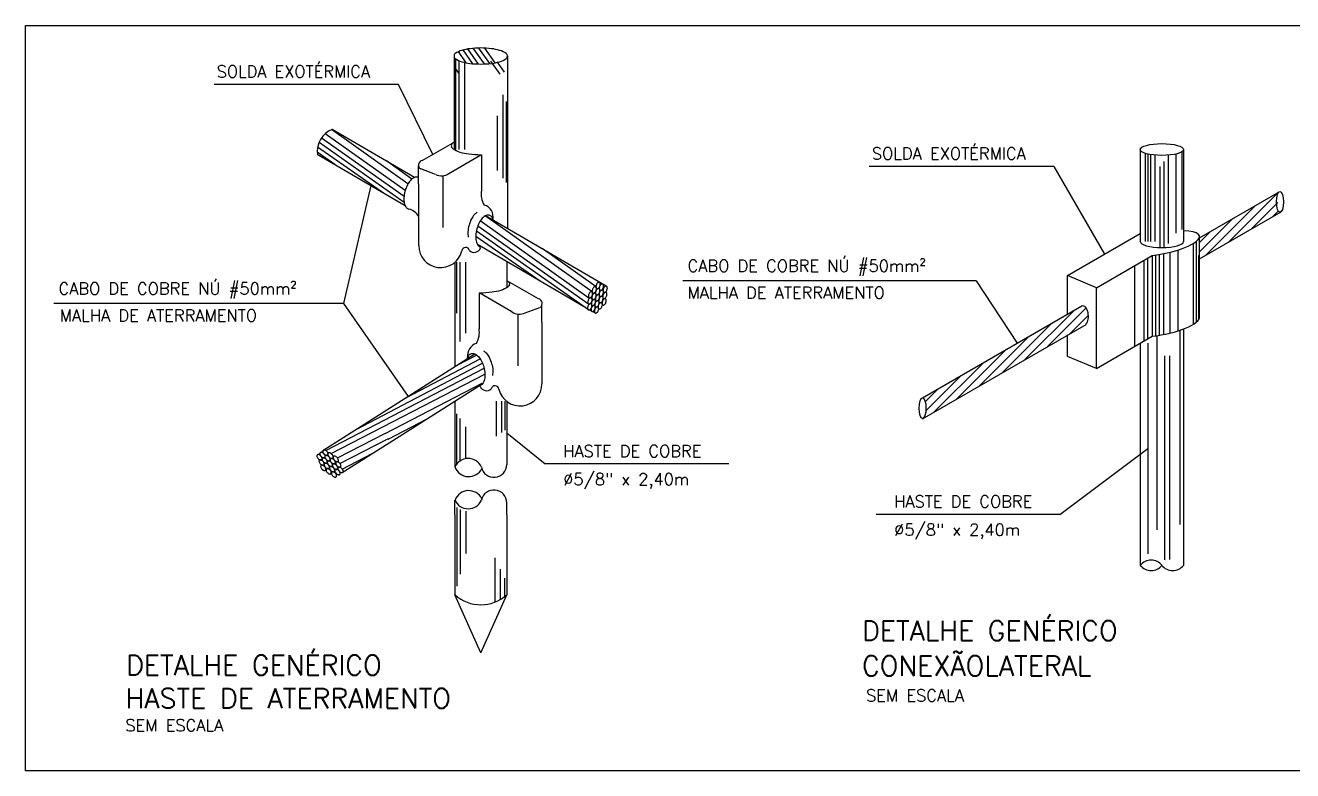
# Model space of a CAD drawing. Extents: x 0 to 11638, y -6007 to 0.
# Drawn here: x 10263.58 to 10275.56, y -3586.9 to -3579.85 of the extents above; entities that cross this region are included whole.
import ezdxf

# ---------------------------------------------------------------- set-up
doc = ezdxf.new("R2010")
doc.units = 0
doc.linetypes.add('CONTINUO', pattern=[0])
for name, color, linetype in [('ELE-FIAÇÃO1', 7, 'CONTINUOUS'), ('ELE-HASTE COBREADA', 36, 'CONTINUOUS'), ('ELE-MALHA TERRA', 160, 'CONTINUOUS'), ('ELE-SOLDA EXOTÉRMICA', 10, 'CONTINUOUS'), ('ELE-TEXTOS', 7, 'CONTINUOUS')]:
    doc.layers.add(name, color=color, linetype=linetype)
doc.styles.add('ROMANS', font='romans.shx', dxfattribs={"height": 0.3})

msp = doc.modelspace()

# ---------------------------------------------------------------- linework, layer by layer
at = {"layer": 'ELE-FIAÇÃO1', "linetype": 'CONTINUO'}
for p, q in [((10267.106, -3580.413), (10265.361, -3580.413)), ((10267.431, -3581.074), (10267.106, -3580.413)), ((10273.302, -3581.189), (10271.557, -3581.189)), ((10273.302, -3581.189), (10273.781, -3582.019)), ((10266.842, -3581.369), (10266.584, -3582.485)), ((10272.567, -3582.269), (10269.795, -3582.269)), ((10272.567, -3582.269), (10272.957, -3582.859)), ((10266.584, -3582.485), (10263.845, -3582.485)), ((10266.584, -3582.485), (10267.195, -3583.364)), ((10268.128, -3583.709), (10268.492, -3584.003)), ((10273.359, -3584.48), (10274.193, -3583.857)), ((10270.229, -3584.003), (10268.492, -3584.003)), ((10273.359, -3584.48), (10271.622, -3584.48))]:
    msp.add_line(p, q, dxfattribs=at)
msp.add_lwpolyline([(10263.576, -3579.853), (10285.591, -3579.853), (10285.591, -3586.905), (10263.576, -3586.905)], close=True, dxfattribs=at)
at = {"layer": 'ELE-HASTE COBREADA'}
for p, q in [((10267.807, -3580.216), (10267.715, -3580.086)), ((10267.863, -3580.219), (10267.762, -3580.076)), ((10267.918, -3580.218), (10267.812, -3580.07)), ((10267.969, -3580.214), (10267.865, -3580.068)), ((10268.019, -3580.207), (10267.92, -3580.068)), ((10267.63, -3580.148), (10267.63, -3581.027)), ((10267.643, -3580.167), (10267.643, -3581.027)), ((10267.746, -3580.207), (10267.672, -3580.102)), ((10267.674, -3580.185), (10267.674, -3581.027)), ((10267.728, -3580.203), (10267.728, -3581.027)), ((10268.065, -3580.314), (10267.977, -3580.191)), ((10268.106, -3580.296), (10268.04, -3580.202)), ((10268.135, -3580.143), (10268.135, -3581.774)), ((10267.677, -3580.305), (10267.635, -3580.246)), ((10268.091, -3580.512), (10268.091, -3581.299)), ((10268.122, -3580.574), (10268.122, -3581.341)), ((10268.037, -3580.708), (10268.037, -3581.225)), ((10274.12, -3581.028), (10274.12, -3581.899)), ((10274.515, -3581.049), (10274.515, -3581.786)), ((10274.53, -3581.028), (10274.53, -3581.899)), ((10274.167, -3581.064), (10274.167, -3581.899)), ((10274.192, -3581.071), (10274.192, -3581.899)), ((10274.217, -3581.076), (10274.217, -3581.899)), ((10274.259, -3581.081), (10274.259, -3581.899)), ((10274.343, -3581.142), (10274.343, -3581.955)), ((10274.385, -3581.082), (10274.385, -3581.916)), ((10274.456, -3581.071), (10274.456, -3581.82)), ((10274.305, -3581.188), (10274.305, -3581.955)), ((10267.639, -3582.093), (10267.639, -3582.577)), ((10267.653, -3582.093), (10267.653, -3582.577)), ((10267.684, -3582.093), (10267.684, -3582.843)), ((10267.737, -3582.093), (10267.737, -3582.764)), ((10268.128, -3582.088), (10268.128, -3582.336)), ((10267.639, -3582.36), (10267.639, -3583.082)), ((10274.53, -3582.726), (10274.53, -3584.962)), ((10274.277, -3582.789), (10274.277, -3584.625)), ((10274.494, -3582.739), (10274.494, -3584.577)), ((10274.12, -3582.86), (10274.12, -3584.962)), ((10274.193, -3582.86), (10274.193, -3584.854)), ((10274.349, -3582.981), (10274.349, -3584.909)), ((10274.397, -3582.981), (10274.397, -3584.906)), ((10267.639, -3583.407), (10267.639, -3584.034)), ((10268.03, -3583.41), (10268.03, -3583.74)), ((10268.079, -3583.41), (10268.079, -3583.704)), ((10268.11, -3583.41), (10268.11, -3583.682)), ((10268.128, -3583.41), (10268.128, -3584.008)), ((10267.653, -3583.529), (10267.653, -3584.01)), ((10267.684, -3583.574), (10267.684, -3583.978)), ((10267.737, -3583.652), (10267.737, -3583.954)), ((10267.639, -3584.485), (10267.639, -3584.345)), ((10268.128, -3584.485), (10268.128, -3584.37)), ((10267.639, -3584.485), (10267.639, -3585.24)), ((10267.657, -3584.415), (10267.657, -3585.159)), ((10267.688, -3584.434), (10267.688, -3585.045)), ((10267.742, -3584.449), (10267.742, -3584.849)), ((10268.128, -3584.485), (10268.128, -3585.24)), ((10268.017, -3584.892), (10268.017, -3585.309)), ((10268.066, -3584.997), (10268.066, -3585.286)), ((10268.106, -3585.083), (10268.106, -3585.259)), ((10267.884, -3585.79), (10267.639, -3585.24)), ((10267.884, -3585.79), (10268.128, -3585.24))]:
    msp.add_line(p, q, dxfattribs=at)
msp.add_lwpolyline([(10267.63, -3580.143, 0.240474), (10267.641, -3580.166, 0.084039), (10267.704, -3580.197, 0.041981), (10267.779, -3580.213, 0.030917), (10267.882, -3580.219, 0.030917), (10267.986, -3580.213, 0.041981), (10268.061, -3580.197, 0.084039), (10268.124, -3580.166, 0.240474), (10268.135, -3580.143, 0.240474), (10268.124, -3580.12, 0.084039), (10268.061, -3580.09, 0.041981), (10267.986, -3580.074, 0.030917), (10267.882, -3580.067, 0.030917), (10267.779, -3580.074, 0.041981), (10267.704, -3580.09, 0.084039), (10267.641, -3580.12, 0.240474)], format="xyb", close=True, dxfattribs=at)
for centre, radius, start, end in [((10267.764, -3584.087), 0.136, 23.3038, 156.9338), ((10267.769, -3583.985), 0.138, 200.5485, 333.744), ((10268.007, -3584.008), 0.121, 191.9703, 0), ((10267.769, -3584.393), 0.138, 26.256, 159.4515), ((10268.007, -3584.37), 0.121, 0, 168.0297), ((10267.764, -3584.291), 0.136, 203.0662, 336.6962), ((10274.223, -3585.042), 0.13, 38.1125, 141.8875), ((10274.223, -3584.882), 0.13, 218.1125, 321.8875), ((10274.427, -3584.882), 0.13, 218.1125, 321.8875), ((10267.884, -3584.974), 0.361, 227.4191, 312.5809)]:
    msp.add_arc(centre, radius, start, end, dxfattribs=at)
msp.add_ellipse((10274.325, -3581.028), major_axis=(-0.205, 0), ratio=0.27188, dxfattribs=at)
msp.add_ellipse((10274.325, -3581.899), major_axis=(0.205, 0), ratio=0.27188, start_param=3.141593, end_param=6.283185, dxfattribs=at)
at = {"layer": 'ELE-MALHA TERRA'}
for p, q in [((10267.157, -3581.471), (10266.376, -3580.92)), ((10267.168, -3581.417), (10266.411, -3580.879)), ((10267.194, -3581.353), (10266.471, -3580.839)), ((10267.256, -3581.293), (10266.476, -3580.837)), ((10266.974, -3581.446), (10266.34, -3581.007)), ((10267.159, -3581.528), (10266.353, -3580.962)), ((10266.502, -3581.169), (10266.336, -3581.053)), ((10267.169, -3581.561), (10266.337, -3581.074)), ((10267.232, -3581.307), (10266.992, -3581.136)), ((10274.68, -3581.864), (10275.441, -3581.425)), ((10274.955, -3581.904), (10275.424, -3581.435)), ((10275.169, -3581.781), (10275.42, -3581.529)), ((10274.68, -3582.062), (10275.453, -3581.617)), ((10274.741, -3582.028), (10275.21, -3581.559)), ((10275.371, -3581.664), (10275.424, -3581.61)), ((10268.901, -3582.491), (10267.854, -3581.753)), ((10268.906, -3582.434), (10267.878, -3581.703)), ((10268.938, -3582.374), (10267.926, -3581.655)), ((10269.069, -3582.32), (10267.929, -3581.654)), ((10274.68, -3581.997), (10274.996, -3581.682)), ((10268.445, -3582.273), (10267.835, -3581.851)), ((10268.901, -3582.546), (10267.841, -3581.801)), ((10274.68, -3581.907), (10274.781, -3581.806)), ((10268.855, -3582.514), (10267.853, -3581.927)), ((10268.973, -3582.327), (10268.463, -3581.964)), ((10268.933, -3582.561), (10268.911, -3582.545)), ((10268.966, -3582.575), (10268.944, -3582.56)), ((10272.061, -3583.376), (10273.569, -3582.506)), ((10273.028, -3583.016), (10273.497, -3582.547)), ((10273.242, -3582.893), (10273.607, -3582.528)), ((10273.456, -3582.769), (10273.63, -3582.596)), ((10272.061, -3583.575), (10273.608, -3582.682)), ((10272.814, -3583.14), (10273.283, -3582.671)), ((10272.6, -3583.264), (10273.069, -3582.795)), ((10266.785, -3583.624), (10267.828, -3582.962)), ((10272.386, -3583.387), (10272.855, -3582.918)), ((10266.703, -3583.676), (10267.899, -3583.049)), ((10267.179, -3583.374), (10267.877, -3583.008)), ((10267.659, -3583.069), (10267.844, -3582.972)), ((10272.172, -3583.511), (10272.641, -3583.042)), ((10266.417, -3583.876), (10267.914, -3583.095)), ((10266.467, -3583.904), (10267.922, -3583.152)), ((10272.093, -3583.499), (10272.427, -3583.165)), ((10266.98, -3583.715), (10267.896, -3583.24)), ((10267.016, -3583.803), (10267.896, -3583.244)), ((10272.087, -3583.415), (10272.213, -3583.289)), ((10266.389, -3583.875), (10266.785, -3583.624)), ((10267.007, -3583.767), (10267.376, -3583.577)), ((10266.527, -3583.946), (10266.983, -3583.71)), ((10266.551, -3583.998), (10267.009, -3583.761)), ((10266.573, -3584.085), (10267.016, -3583.803)), ((10266.342, -3583.914), (10266.361, -3583.905)), ((10266.368, -3583.894), (10266.39, -3583.883)), ((10266.573, -3584.051), (10266.856, -3583.905))]:
    msp.add_line(p, q, dxfattribs=at)
for points in [[(10268.945, -3582.386, 0.159598), (10268.952, -3582.386, 0.106362), (10268.96, -3582.382, 0.07117), (10268.967, -3582.374, 0.057485), (10268.973, -3582.363, 0.057485), (10268.976, -3582.35, 0.07117), (10268.976, -3582.34, 0.106362), (10268.973, -3582.331, 0.159598), (10268.968, -3582.327, 0.159598), (10268.961, -3582.327, 0.106362), (10268.953, -3582.331, 0.07117), (10268.946, -3582.339, 0.057485), (10268.94, -3582.35, 0.057485), (10268.937, -3582.363, 0.07117), (10268.937, -3582.373, 0.106362), (10268.94, -3582.382, 0.159598)], [(10268.978, -3582.403, 0.159598), (10268.984, -3582.403, 0.106362), (10268.993, -3582.399, 0.07117), (10269, -3582.391, 0.057485), (10269.006, -3582.38, 0.057485), (10269.009, -3582.367, 0.07117), (10269.009, -3582.357, 0.106362), (10269.005, -3582.348, 0.159598), (10269, -3582.344, 0.159598), (10268.994, -3582.344, 0.106362), (10268.985, -3582.348, 0.07117), (10268.978, -3582.356, 0.057485), (10268.972, -3582.367, 0.057485), (10268.969, -3582.38, 0.07117), (10268.969, -3582.39, 0.106362), (10268.973, -3582.399, 0.159598)], [(10268.981, -3582.344, 0.159598), (10268.988, -3582.344, 0.106362), (10268.996, -3582.34, 0.07117), (10269.003, -3582.332, 0.057485), (10269.009, -3582.321, 0.057485), (10269.012, -3582.309, 0.07117), (10269.012, -3582.298, 0.106362), (10269.009, -3582.289, 0.159598), (10269.003, -3582.285, 0.159598), (10268.997, -3582.285, 0.106362), (10268.988, -3582.289, 0.07117), (10268.982, -3582.297, 0.057485), (10268.976, -3582.308, 0.057485), (10268.973, -3582.321, 0.07117), (10268.973, -3582.331, 0.106362), (10268.976, -3582.34, 0.159598)], [(10269.012, -3582.417, 0.159598), (10269.018, -3582.418, 0.106362), (10269.027, -3582.413, 0.07117), (10269.034, -3582.406, 0.057485), (10269.04, -3582.394, 0.057485), (10269.043, -3582.382, 0.07117), (10269.043, -3582.372, 0.106362), (10269.039, -3582.363, 0.159598), (10269.034, -3582.359, 0.159598), (10269.028, -3582.358, 0.106362), (10269.019, -3582.363, 0.07117), (10269.012, -3582.37, 0.057485), (10269.006, -3582.382, 0.057485), (10269.003, -3582.394, 0.07117), (10269.003, -3582.404, 0.106362), (10269.007, -3582.413, 0.159598)], [(10269.013, -3582.359, 0.159598), (10269.019, -3582.36, 0.106362), (10269.028, -3582.355, 0.07117), (10269.035, -3582.348, 0.057485), (10269.041, -3582.336, 0.057485), (10269.044, -3582.324, 0.07117), (10269.044, -3582.314, 0.106362), (10269.04, -3582.305, 0.159598), (10269.035, -3582.301, 0.159598), (10269.029, -3582.3, 0.106362), (10269.02, -3582.305, 0.07117), (10269.013, -3582.312, 0.057485), (10269.007, -3582.324, 0.057485), (10269.004, -3582.336, 0.07117), (10269.004, -3582.346, 0.106362), (10269.008, -3582.355, 0.159598)], [(10269.049, -3582.379, 0.159598), (10269.055, -3582.379, 0.106362), (10269.064, -3582.375, 0.07117), (10269.071, -3582.367, 0.057485), (10269.076, -3582.356, 0.057485), (10269.08, -3582.344, 0.07117), (10269.079, -3582.333, 0.106362), (10269.076, -3582.324, 0.159598), (10269.071, -3582.32, 0.159598), (10269.064, -3582.32, 0.106362), (10269.056, -3582.324, 0.07117), (10269.049, -3582.332, 0.057485), (10269.043, -3582.343, 0.057485), (10269.04, -3582.356, 0.07117), (10269.04, -3582.366, 0.106362), (10269.044, -3582.375, 0.159598)], [(10268.902, -3582.545, 0.159598), (10268.908, -3582.546, 0.106362), (10268.917, -3582.541, 0.07117), (10268.924, -3582.534, 0.057485), (10268.93, -3582.522, 0.057485), (10268.933, -3582.51, 0.07117), (10268.933, -3582.5, 0.106362), (10268.929, -3582.491, 0.159598), (10268.924, -3582.487, 0.159598), (10268.918, -3582.486, 0.106362), (10268.909, -3582.491, 0.07117), (10268.902, -3582.498, 0.057485), (10268.896, -3582.51, 0.057485), (10268.893, -3582.522, 0.07117), (10268.893, -3582.532, 0.106362), (10268.897, -3582.541, 0.159598)], [(10268.904, -3582.49, 0.159598), (10268.911, -3582.49, 0.106362), (10268.919, -3582.486, 0.07117), (10268.926, -3582.478, 0.057485), (10268.932, -3582.467, 0.057485), (10268.935, -3582.455, 0.07117), (10268.935, -3582.444, 0.106362), (10268.932, -3582.435, 0.159598), (10268.927, -3582.431, 0.159598), (10268.92, -3582.431, 0.106362), (10268.912, -3582.435, 0.07117), (10268.905, -3582.443, 0.057485), (10268.899, -3582.454, 0.057485), (10268.896, -3582.467, 0.07117), (10268.896, -3582.477, 0.106362), (10268.899, -3582.486, 0.159598)], [(10268.909, -3582.432, 0.159598), (10268.916, -3582.432, 0.106362), (10268.924, -3582.428, 0.07117), (10268.931, -3582.42, 0.057485), (10268.937, -3582.409, 0.057485), (10268.94, -3582.396, 0.07117), (10268.94, -3582.386, 0.106362), (10268.937, -3582.377, 0.159598), (10268.932, -3582.373, 0.159598), (10268.925, -3582.373, 0.106362), (10268.917, -3582.377, 0.07117), (10268.91, -3582.385, 0.057485), (10268.904, -3582.396, 0.057485), (10268.901, -3582.408, 0.07117), (10268.901, -3582.419, 0.106362), (10268.904, -3582.428, 0.159598)], [(10268.938, -3582.505, 0.159598), (10268.944, -3582.506, 0.106362), (10268.953, -3582.501, 0.07117), (10268.96, -3582.494, 0.057485), (10268.965, -3582.482, 0.057485), (10268.968, -3582.47, 0.07117), (10268.968, -3582.46, 0.106362), (10268.965, -3582.451, 0.159598), (10268.96, -3582.447, 0.159598), (10268.953, -3582.446, 0.106362), (10268.945, -3582.451, 0.07117), (10268.938, -3582.458, 0.057485), (10268.932, -3582.47, 0.057485), (10268.929, -3582.482, 0.07117), (10268.929, -3582.492, 0.106362), (10268.933, -3582.501, 0.159598)], [(10268.942, -3582.447, 0.159598), (10268.949, -3582.448, 0.106362), (10268.957, -3582.443, 0.07117), (10268.964, -3582.436, 0.057485), (10268.97, -3582.424, 0.057485), (10268.973, -3582.412, 0.07117), (10268.973, -3582.402, 0.106362), (10268.97, -3582.393, 0.159598), (10268.965, -3582.389, 0.159598), (10268.958, -3582.388, 0.106362), (10268.95, -3582.393, 0.07117), (10268.943, -3582.4, 0.057485), (10268.937, -3582.412, 0.057485), (10268.934, -3582.424, 0.07117), (10268.934, -3582.434, 0.106362), (10268.937, -3582.443, 0.159598)], [(10268.971, -3582.518, 0.159598), (10268.977, -3582.518, 0.106362), (10268.986, -3582.514, 0.07117), (10268.993, -3582.506, 0.057485), (10268.999, -3582.495, 0.057485), (10269.002, -3582.483, 0.07117), (10269.002, -3582.472, 0.106362), (10268.998, -3582.463, 0.159598), (10268.993, -3582.459, 0.159598), (10268.987, -3582.459, 0.106362), (10268.978, -3582.463, 0.07117), (10268.971, -3582.471, 0.057485), (10268.965, -3582.482, 0.057485), (10268.962, -3582.495, 0.07117), (10268.962, -3582.505, 0.106362), (10268.966, -3582.514, 0.159598)], [(10268.976, -3582.46, 0.159598), (10268.982, -3582.461, 0.106362), (10268.991, -3582.456, 0.07117), (10268.998, -3582.449, 0.057485), (10269.003, -3582.437, 0.057485), (10269.007, -3582.425, 0.07117), (10269.006, -3582.415, 0.106362), (10269.003, -3582.406, 0.159598), (10268.998, -3582.402, 0.159598), (10268.991, -3582.401, 0.106362), (10268.983, -3582.406, 0.07117), (10268.976, -3582.413, 0.057485), (10268.97, -3582.425, 0.057485), (10268.967, -3582.437, 0.07117), (10268.967, -3582.447, 0.106362), (10268.971, -3582.456, 0.159598)], [(10269.002, -3582.536, 0.159598), (10269.008, -3582.536, 0.106362), (10269.017, -3582.532, 0.07117), (10269.024, -3582.524, 0.057485), (10269.029, -3582.513, 0.057485), (10269.033, -3582.501, 0.07117), (10269.032, -3582.49, 0.106362), (10269.029, -3582.481, 0.159598), (10269.024, -3582.477, 0.159598), (10269.017, -3582.477, 0.106362), (10269.009, -3582.481, 0.07117), (10269.002, -3582.489, 0.057485), (10268.996, -3582.5, 0.057485), (10268.993, -3582.513, 0.07117), (10268.993, -3582.523, 0.106362), (10268.997, -3582.532, 0.159598)], [(10269.008, -3582.477, 0.159598), (10269.015, -3582.477, 0.106362), (10269.023, -3582.473, 0.07117), (10269.03, -3582.465, 0.057485), (10269.036, -3582.454, 0.057485), (10269.039, -3582.441, 0.07117), (10269.039, -3582.431, 0.106362), (10269.036, -3582.422, 0.159598), (10269.031, -3582.418, 0.159598), (10269.024, -3582.418, 0.106362), (10269.016, -3582.422, 0.07117), (10269.009, -3582.43, 0.057485), (10269.003, -3582.441, 0.057485), (10269, -3582.453, 0.07117), (10269, -3582.464, 0.106362), (10269.003, -3582.473, 0.159598)], [(10269.039, -3582.499, 0.159598), (10269.046, -3582.499, 0.106362), (10269.054, -3582.494, 0.07117), (10269.061, -3582.487, 0.057485), (10269.067, -3582.475, 0.057485), (10269.07, -3582.463, 0.07117), (10269.07, -3582.453, 0.106362), (10269.067, -3582.444, 0.159598), (10269.062, -3582.44, 0.159598), (10269.055, -3582.439, 0.106362), (10269.047, -3582.444, 0.07117), (10269.04, -3582.451, 0.057485), (10269.034, -3582.463, 0.057485), (10269.031, -3582.475, 0.07117), (10269.031, -3582.485, 0.106362), (10269.034, -3582.494, 0.159598)], [(10269.045, -3582.438, 0.159598), (10269.052, -3582.438, 0.106362), (10269.06, -3582.434, 0.07117), (10269.067, -3582.426, 0.057485), (10269.073, -3582.415, 0.057485), (10269.076, -3582.402, 0.07117), (10269.076, -3582.392, 0.106362), (10269.073, -3582.383, 0.159598), (10269.068, -3582.379, 0.159598), (10269.061, -3582.379, 0.106362), (10269.053, -3582.383, 0.07117), (10269.046, -3582.391, 0.057485), (10269.04, -3582.402, 0.057485), (10269.037, -3582.415, 0.07117), (10269.037, -3582.425, 0.106362), (10269.04, -3582.434, 0.159598)], [(10268.935, -3582.561, 0.159598), (10268.942, -3582.561, 0.106362), (10268.95, -3582.557, 0.07117), (10268.957, -3582.549, 0.057485), (10268.963, -3582.538, 0.057485), (10268.966, -3582.525, 0.07117), (10268.966, -3582.515, 0.106362), (10268.962, -3582.506, 0.159598), (10268.957, -3582.502, 0.159598), (10268.951, -3582.502, 0.106362), (10268.942, -3582.506, 0.07117), (10268.935, -3582.514, 0.057485), (10268.93, -3582.525, 0.057485), (10268.927, -3582.537, 0.07117), (10268.927, -3582.548, 0.106362), (10268.93, -3582.557, 0.159598)], [(10268.967, -3582.575, 0.159598), (10268.973, -3582.576, 0.106362), (10268.982, -3582.571, 0.07117), (10268.989, -3582.563, 0.057485), (10268.994, -3582.552, 0.057485), (10268.998, -3582.54, 0.07117), (10268.997, -3582.53, 0.106362), (10268.994, -3582.521, 0.159598), (10268.989, -3582.516, 0.159598), (10268.982, -3582.516, 0.106362), (10268.974, -3582.521, 0.07117), (10268.967, -3582.528, 0.057485), (10268.961, -3582.54, 0.057485), (10268.958, -3582.552, 0.07117), (10268.958, -3582.562, 0.106362), (10268.962, -3582.571, 0.159598)], [(10266.337, -3583.917, 0.159598), (10266.334, -3583.922, 0.106362), (10266.334, -3583.932, 0.07117), (10266.338, -3583.942, 0.057485), (10266.345, -3583.952, 0.057485), (10266.355, -3583.96, 0.07117), (10266.364, -3583.965, 0.106362), (10266.373, -3583.966, 0.159598), (10266.379, -3583.963, 0.159598), (10266.382, -3583.958, 0.106362), (10266.382, -3583.948, 0.07117), (10266.379, -3583.939, 0.057485), (10266.371, -3583.928, 0.057485), (10266.362, -3583.92, 0.07117), (10266.353, -3583.915, 0.106362), (10266.343, -3583.914, 0.159598)], [(10266.365, -3583.896, 0.159598), (10266.361, -3583.901, 0.106362), (10266.361, -3583.911, 0.07117), (10266.365, -3583.92, 0.057485), (10266.372, -3583.931, 0.057485), (10266.382, -3583.939, 0.07117), (10266.391, -3583.944, 0.106362), (10266.401, -3583.945, 0.159598), (10266.406, -3583.942, 0.159598), (10266.41, -3583.936, 0.106362), (10266.41, -3583.927, 0.07117), (10266.406, -3583.917, 0.057485), (10266.399, -3583.907, 0.057485), (10266.389, -3583.899, 0.07117), (10266.38, -3583.894, 0.106362), (10266.371, -3583.893, 0.159598)], [(10266.393, -3583.873, 0.159598), (10266.39, -3583.879, 0.106362), (10266.39, -3583.888, 0.07117), (10266.394, -3583.898, 0.057485), (10266.401, -3583.908, 0.057485), (10266.411, -3583.917, 0.07117), (10266.42, -3583.921, 0.106362), (10266.429, -3583.922, 0.159598), (10266.435, -3583.92, 0.159598), (10266.438, -3583.914, 0.106362), (10266.438, -3583.904, 0.07117), (10266.435, -3583.895, 0.057485), (10266.427, -3583.884, 0.057485), (10266.418, -3583.876, 0.07117), (10266.409, -3583.872, 0.106362), (10266.399, -3583.87, 0.159598)], [(10266.413, -3583.923, 0.159598), (10266.409, -3583.929, 0.106362), (10266.409, -3583.938, 0.07117), (10266.413, -3583.948, 0.057485), (10266.42, -3583.958, 0.057485), (10266.43, -3583.967, 0.07117), (10266.439, -3583.971, 0.106362), (10266.448, -3583.972, 0.159598), (10266.454, -3583.97, 0.159598), (10266.458, -3583.964, 0.106362), (10266.458, -3583.954, 0.07117), (10266.454, -3583.945, 0.057485), (10266.447, -3583.934, 0.057485), (10266.437, -3583.926, 0.07117), (10266.428, -3583.922, 0.106362), (10266.418, -3583.92, 0.159598)], [(10266.441, -3583.901, 0.159598), (10266.438, -3583.906, 0.106362), (10266.438, -3583.916, 0.07117), (10266.442, -3583.925, 0.057485), (10266.449, -3583.936, 0.057485), (10266.459, -3583.944, 0.07117), (10266.468, -3583.949, 0.106362), (10266.477, -3583.95, 0.159598), (10266.483, -3583.947, 0.159598), (10266.486, -3583.941, 0.106362), (10266.486, -3583.932, 0.07117), (10266.483, -3583.922, 0.057485), (10266.475, -3583.912, 0.057485), (10266.466, -3583.904, 0.07117), (10266.457, -3583.899, 0.106362), (10266.447, -3583.898, 0.159598)], [(10266.356, -3583.966, 0.159598), (10266.353, -3583.971, 0.106362), (10266.353, -3583.981, 0.07117), (10266.357, -3583.99, 0.057485), (10266.364, -3584.001, 0.057485), (10266.373, -3584.009, 0.07117), (10266.383, -3584.014, 0.106362), (10266.392, -3584.015, 0.159598), (10266.398, -3584.012, 0.159598), (10266.401, -3584.007, 0.106362), (10266.401, -3583.997, 0.07117), (10266.398, -3583.987, 0.057485), (10266.39, -3583.977, 0.057485), (10266.381, -3583.969, 0.07117), (10266.372, -3583.964, 0.106362), (10266.362, -3583.963, 0.159598)], [(10266.372, -3584.016, 0.159598), (10266.369, -3584.022, 0.106362), (10266.369, -3584.031, 0.07117), (10266.373, -3584.041, 0.057485), (10266.38, -3584.051, 0.057485), (10266.39, -3584.06, 0.07117), (10266.399, -3584.064, 0.106362), (10266.408, -3584.065, 0.159598), (10266.414, -3584.063, 0.159598), (10266.417, -3584.057, 0.106362), (10266.417, -3584.047, 0.07117), (10266.414, -3584.038, 0.057485), (10266.406, -3584.028, 0.057485), (10266.397, -3584.019, 0.07117), (10266.388, -3584.015, 0.106362), (10266.378, -3584.013, 0.159598)], [(10266.386, -3583.947, 0.159598), (10266.383, -3583.952, 0.106362), (10266.383, -3583.962, 0.07117), (10266.386, -3583.971, 0.057485), (10266.394, -3583.982, 0.057485), (10266.403, -3583.99, 0.07117), (10266.412, -3583.995, 0.106362), (10266.422, -3583.996, 0.159598), (10266.428, -3583.993, 0.159598), (10266.431, -3583.988, 0.106362), (10266.431, -3583.978, 0.07117), (10266.427, -3583.968, 0.057485), (10266.42, -3583.958, 0.057485), (10266.411, -3583.95, 0.07117), (10266.401, -3583.945, 0.106362), (10266.392, -3583.944, 0.159598)], [(10266.406, -3583.999, 0.159598), (10266.402, -3584.004, 0.106362), (10266.402, -3584.014, 0.07117), (10266.406, -3584.023, 0.057485), (10266.413, -3584.034, 0.057485), (10266.423, -3584.042, 0.07117), (10266.432, -3584.047, 0.106362), (10266.442, -3584.048, 0.159598), (10266.447, -3584.045, 0.159598), (10266.451, -3584.04, 0.106362), (10266.451, -3584.03, 0.07117), (10266.447, -3584.02, 0.057485), (10266.44, -3584.01, 0.057485), (10266.43, -3584.002, 0.07117), (10266.421, -3583.997, 0.106362), (10266.411, -3583.996, 0.159598)], [(10266.423, -3584.049, 0.159598), (10266.42, -3584.055, 0.106362), (10266.42, -3584.064, 0.07117), (10266.424, -3584.074, 0.057485), (10266.431, -3584.084, 0.057485), (10266.44, -3584.092, 0.07117), (10266.45, -3584.097, 0.106362), (10266.459, -3584.098, 0.159598), (10266.465, -3584.095, 0.159598), (10266.468, -3584.09, 0.106362), (10266.468, -3584.08, 0.07117), (10266.465, -3584.071, 0.057485), (10266.457, -3584.06, 0.057485), (10266.448, -3584.052, 0.07117), (10266.439, -3584.047, 0.106362), (10266.429, -3584.046, 0.159598)], [(10266.435, -3583.977, 0.159598), (10266.432, -3583.983, 0.106362), (10266.432, -3583.992, 0.07117), (10266.435, -3584.002, 0.057485), (10266.443, -3584.012, 0.057485), (10266.452, -3584.021, 0.07117), (10266.461, -3584.025, 0.106362), (10266.471, -3584.026, 0.159598), (10266.477, -3584.024, 0.159598), (10266.48, -3584.018, 0.106362), (10266.48, -3584.009, 0.07117), (10266.476, -3583.999, 0.057485), (10266.469, -3583.989, 0.057485), (10266.46, -3583.98, 0.07117), (10266.45, -3583.976, 0.106362), (10266.441, -3583.975, 0.159598)], [(10266.456, -3584.029, 0.159598), (10266.453, -3584.034, 0.106362), (10266.453, -3584.044, 0.07117), (10266.457, -3584.054, 0.057485), (10266.464, -3584.064, 0.057485), (10266.474, -3584.072, 0.07117), (10266.483, -3584.077, 0.106362), (10266.492, -3584.078, 0.159598), (10266.498, -3584.075, 0.159598), (10266.502, -3584.07, 0.106362), (10266.501, -3584.06, 0.07117), (10266.498, -3584.051, 0.057485), (10266.49, -3584.04, 0.057485), (10266.481, -3584.032, 0.07117), (10266.472, -3584.027, 0.106362), (10266.462, -3584.026, 0.159598)], [(10266.462, -3583.954, 0.159598), (10266.458, -3583.959, 0.106362), (10266.458, -3583.969, 0.07117), (10266.462, -3583.978, 0.057485), (10266.469, -3583.989, 0.057485), (10266.479, -3583.997, 0.07117), (10266.488, -3584.002, 0.106362), (10266.498, -3584.003, 0.159598), (10266.504, -3584, 0.159598), (10266.507, -3583.994, 0.106362), (10266.507, -3583.985, 0.07117), (10266.503, -3583.975, 0.057485), (10266.496, -3583.965, 0.057485), (10266.486, -3583.957, 0.07117), (10266.477, -3583.952, 0.106362), (10266.468, -3583.951, 0.159598)], [(10266.485, -3584.005, 0.159598), (10266.482, -3584.011, 0.106362), (10266.482, -3584.02, 0.07117), (10266.485, -3584.03, 0.057485), (10266.493, -3584.04, 0.057485), (10266.502, -3584.049, 0.07117), (10266.511, -3584.053, 0.106362), (10266.521, -3584.054, 0.159598), (10266.527, -3584.052, 0.159598), (10266.53, -3584.046, 0.106362), (10266.53, -3584.037, 0.07117), (10266.526, -3584.027, 0.057485), (10266.519, -3584.017, 0.057485), (10266.509, -3584.008, 0.07117), (10266.5, -3584.004, 0.106362), (10266.491, -3584.003, 0.159598)], [(10266.49, -3583.932, 0.159598), (10266.487, -3583.937, 0.106362), (10266.487, -3583.947, 0.07117), (10266.491, -3583.956, 0.057485), (10266.498, -3583.967, 0.057485), (10266.508, -3583.975, 0.07117), (10266.517, -3583.98, 0.106362), (10266.526, -3583.981, 0.159598), (10266.532, -3583.978, 0.159598), (10266.536, -3583.973, 0.106362), (10266.535, -3583.963, 0.07117), (10266.532, -3583.953, 0.057485), (10266.525, -3583.943, 0.057485), (10266.515, -3583.935, 0.07117), (10266.506, -3583.93, 0.106362), (10266.496, -3583.929, 0.159598)], [(10266.515, -3583.984, 0.159598), (10266.511, -3583.99, 0.106362), (10266.512, -3583.999, 0.07117), (10266.515, -3584.009, 0.057485), (10266.523, -3584.019, 0.057485), (10266.532, -3584.028, 0.07117), (10266.541, -3584.032, 0.106362), (10266.551, -3584.033, 0.159598), (10266.557, -3584.031, 0.159598), (10266.56, -3584.025, 0.106362), (10266.56, -3584.016, 0.07117), (10266.556, -3584.006, 0.057485), (10266.549, -3583.996, 0.057485), (10266.539, -3583.987, 0.07117), (10266.53, -3583.983, 0.106362), (10266.521, -3583.982, 0.159598)], [(10266.535, -3584.035, 0.159598), (10266.532, -3584.041, 0.106362), (10266.532, -3584.05, 0.07117), (10266.536, -3584.06, 0.057485), (10266.543, -3584.07, 0.057485), (10266.553, -3584.079, 0.07117), (10266.562, -3584.083, 0.106362), (10266.571, -3584.084, 0.159598), (10266.577, -3584.082, 0.159598), (10266.58, -3584.076, 0.106362), (10266.58, -3584.066, 0.07117), (10266.577, -3584.057, 0.057485), (10266.569, -3584.046, 0.057485), (10266.56, -3584.038, 0.07117), (10266.551, -3584.034, 0.106362), (10266.541, -3584.032, 0.159598)], [(10266.474, -3584.079, 0.159598), (10266.47, -3584.084, 0.106362), (10266.471, -3584.094, 0.07117), (10266.474, -3584.104, 0.057485), (10266.481, -3584.114, 0.057485), (10266.491, -3584.122, 0.07117), (10266.5, -3584.127, 0.106362), (10266.51, -3584.128, 0.159598), (10266.516, -3584.125, 0.159598), (10266.519, -3584.12, 0.106362), (10266.519, -3584.11, 0.07117), (10266.515, -3584.101, 0.057485), (10266.508, -3584.09, 0.057485), (10266.498, -3584.082, 0.07117), (10266.489, -3584.077, 0.106362), (10266.48, -3584.076, 0.159598)], [(10266.507, -3584.056, 0.159598), (10266.504, -3584.062, 0.106362), (10266.504, -3584.071, 0.07117), (10266.508, -3584.081, 0.057485), (10266.515, -3584.091, 0.057485), (10266.525, -3584.099, 0.07117), (10266.534, -3584.104, 0.106362), (10266.543, -3584.105, 0.159598), (10266.549, -3584.103, 0.159598), (10266.552, -3584.097, 0.106362), (10266.552, -3584.087, 0.07117), (10266.549, -3584.078, 0.057485), (10266.541, -3584.067, 0.057485), (10266.532, -3584.059, 0.07117), (10266.523, -3584.054, 0.106362), (10266.513, -3584.053, 0.159598)]]:
    msp.add_lwpolyline(points, format="xyb", close=True, dxfattribs=at)
msp.add_arc((10266.568, -3581.05), 0.232, 113.3268, 185.9897, dxfattribs=at)
for centre in [(10275.441, -3581.524), (10272.061, -3583.475)]:
    msp.add_ellipse(centre, major_axis=(0, 0.0991), ratio=0.328764, dxfattribs=at)
msp.add_ellipse((10273.569, -3582.605), major_axis=(0, 0.0991), ratio=0.617182, start_param=3.826199, end_param=6.283185, dxfattribs=at)
at = {"layer": 'ELE-SOLDA EXOTÉRMICA'}
for p, q in [((10267.33, -3581.131), (10267.617, -3580.968)), ((10267.581, -3581.255), (10267.885, -3581.077)), ((10267.89, -3581.077), (10267.89, -3581.414)), ((10267.295, -3581.353), (10267.295, -3581.183)), ((10267.456, -3581.263), (10267.315, -3581.212)), ((10267.523, -3581.275), (10267.523, -3581.765)), ((10267.295, -3581.353), (10267.295, -3581.935)), ((10273.433, -3582.22), (10274.12, -3581.823)), ((10274.68, -3582.611), (10274.68, -3581.846)), ((10274.399, -3582.001), (10274.399, -3582.766)), ((10274.475, -3581.979), (10274.475, -3582.745)), ((10274.62, -3581.918), (10274.62, -3582.683)), ((10274.648, -3581.899), (10274.648, -3582.664)), ((10273.705, -3582.335), (10274.234, -3582.03)), ((10274.065, -3582.127), (10274.065, -3582.892)), ((10274.154, -3582.076), (10274.154, -3582.841)), ((10274.19, -3582.055), (10274.19, -3582.82)), ((10274.234, -3582.03), (10274.234, -3582.795)), ((10274.266, -3582.026), (10274.266, -3582.791)), ((10274.298, -3582.021), (10274.298, -3582.786)), ((10274.339, -3582.014), (10274.339, -3582.779)), ((10274.672, -3582.03), (10274.672, -3582.64)), ((10273.433, -3582.584), (10273.433, -3582.22)), ((10273.705, -3582.335), (10273.433, -3582.22)), ((10268.428, -3582.44), (10268.141, -3582.276)), ((10273.705, -3583.1), (10273.705, -3582.335)), ((10267.868, -3582.386), (10267.868, -3582.723)), ((10268.177, -3582.564), (10267.873, -3582.386)), ((10268.234, -3582.584), (10268.234, -3583.074)), ((10268.302, -3582.572), (10268.443, -3582.521)), ((10268.462, -3582.662), (10268.462, -3582.492)), ((10268.462, -3582.662), (10268.462, -3583.244)), ((10273.433, -3582.985), (10273.433, -3582.782)), ((10273.705, -3583.1), (10274.234, -3582.795)), ((10273.705, -3583.1), (10273.433, -3582.985))]:
    msp.add_line(p, q, dxfattribs=at)
for points in [[(10267.63, -3580.959, 0.016793), (10267.617, -3580.968, 0.240474), (10267.604, -3580.993, 0.240474)], [(10267.604, -3580.993, 0.240474), (10267.617, -3581.018, 0.084039), (10267.686, -3581.053, 0.041981), (10267.77, -3581.07, 0.030917), (10267.885, -3581.077, 0.001333), (10267.89, -3581.077, 0.041981)], [(10267.295, -3581.296, 0.074746), (10267.284, -3581.291, 0.173214), (10267.255, -3581.293, 0.104469), (10267.218, -3581.32, 0.065545), (10267.189, -3581.362, 0.051689), (10267.166, -3581.421, 0.051689), (10267.156, -3581.484, 0.065545), (10267.16, -3581.534, 0.104469), (10267.179, -3581.577, 0.173214), (10267.202, -3581.593, 0.173214)], [(10267.849, -3581.622, 0.07602), (10267.823, -3581.644, 0.065545), (10267.794, -3581.685, 0.051689), (10267.772, -3581.745, 0.051689), (10267.761, -3581.808, 0.063212), (10267.765, -3581.856, 0.104469)], [(10268.003, -3581.697, 0.07954), (10267.987, -3581.665, 0.173214), (10267.963, -3581.649, 0.173214), (10267.935, -3581.651, 0.104469), (10267.897, -3581.678, 0.065545), (10267.869, -3581.72, 0.051689), (10267.846, -3581.779, 0.051689), (10267.836, -3581.842, 0.065545), (10267.839, -3581.892, 0.104469), (10267.858, -3581.935, 0.173214), (10267.882, -3581.951, 0.173214)], [(10268.154, -3582.302, -0.240474), (10268.141, -3582.327, -0.084039), (10268.072, -3582.361, -0.041981), (10267.988, -3582.379, -0.030917), (10267.873, -3582.386, -0.001333), (10267.868, -3582.386, -0.041981)], [(10268.128, -3582.268, -0.016793), (10268.141, -3582.276, -0.240474), (10268.154, -3582.302, -0.240474)], [(10267.755, -3583.006, -0.07954), (10267.771, -3582.974, -0.173214), (10267.795, -3582.958, -0.173214), (10267.823, -3582.96, -0.104469), (10267.861, -3582.987, -0.065545), (10267.889, -3583.029, -0.051689), (10267.912, -3583.088, -0.051689), (10267.922, -3583.151, -0.065545), (10267.919, -3583.201, -0.104469), (10267.9, -3583.244, -0.173214), (10267.876, -3583.26, -0.173214)], [(10267.909, -3582.931, -0.07602), (10267.935, -3582.953, -0.065545), (10267.963, -3582.994, -0.051689), (10267.986, -3583.054, -0.051689), (10267.997, -3583.117, -0.063212), (10267.993, -3583.165, -0.104469)]]:
    msp.add_lwpolyline(points, format="xyb", dxfattribs=at)
for centre, radius, start, end in [((10267.339, -3581.175), 0.0444, 102.1285, 236.7264), ((10267.511, -3581.146), 0.13, 245.1775, 302.656), ((10268.09, -3581.45), 0.203, 170.001, 210.5797), ((10267.183, -3581.718), 0.126, 26.5805, 81.2368), ((10267.881, -3581.667), 0.119, 348.9417, 73.02), ((10267.503, -3581.938), 0.207, 179.2906, 346.3834), ((10267.74, -3581.991), 0.0363, 11.8088, 173.7694), ((10267.82, -3581.935), 0.0658, 227.1899, 338.2422), ((10268.419, -3582.484), 0.0444, 303.2736, 77.8715), ((10268.247, -3582.455), 0.13, 237.344, 294.8225), ((10267.667, -3582.759), 0.203, 329.4203, 9.999), ((10267.877, -3582.976), 0.119, 106.98, 191.0583), ((10267.938, -3583.244), 0.0658, 201.7578, 312.8101), ((10268.018, -3583.299), 0.0363, 6.2306, 168.1912), ((10268.255, -3583.247), 0.207, 193.6166, 0.7094)]:
    msp.add_arc(centre, radius, start, end, dxfattribs=at)
for centre, end_param in [((10274.325, -3581.916), 7.174308), ((10274.325, -3582.681), 6.283185)]:
    msp.add_ellipse(centre, major_axis=(0.355, 0.07), ratio=0.27188, start_param=4.40031, end_param=end_param, dxfattribs=at)

# ---------------------------------------------------------------- texts
at = {"layer": 'ELE-TEXTOS', "style": 'ROMANS'}
for s, height, p in [('SOLDA EXOTÉRMICA', 0.11198, (10265.386, -3580.346)), ('SOLDA EXOTÉRMICA', 0.1125, (10271.582, -3581.122)), ('CABO DE COBRE NÚ #50mm²', 0.1125, (10269.839, -3582.184)), ('CABO DE COBRE NÚ #50mm²', 0.1125, (10263.889, -3582.4)), ('MALHA DE ATERRAMENTO ', 0.1125, (10269.838, -3582.439)), ('MALHA DE ATERRAMENTO ', 0.1125, (10263.901, -3582.655)), ('HASTE DE COBRE', 0.1125, (10268.663, -3583.937)), ('%%C5/8" x 2,40m', 0.1125, (10268.663, -3584.204)), ('HASTE DE COBRE', 0.1125, (10271.793, -3584.414)), ('%%C5/8" x 2,40m', 0.1125, (10271.793, -3584.681)), ('DETALHE GENÉRICO', 0.1875, (10271.488, -3585.674)), ('DETALHE GENÉRICO', 0.1875, (10264.528, -3586)), ('CONEXÃOLATERAL', 0.1875, (10271.488, -3586.006)), ('HASTE DE ATERRAMENTO', 0.1875, (10264.523, -3586.314)), ('SEM ESCALA', 0.1125, (10271.527, -3586.249)), ('SEM ESCALA', 0.1125, (10264.522, -3586.532))]:
    msp.add_text(s, height=height, dxfattribs=at).set_placement(p)

doc.saveas('drawing.dxf')
